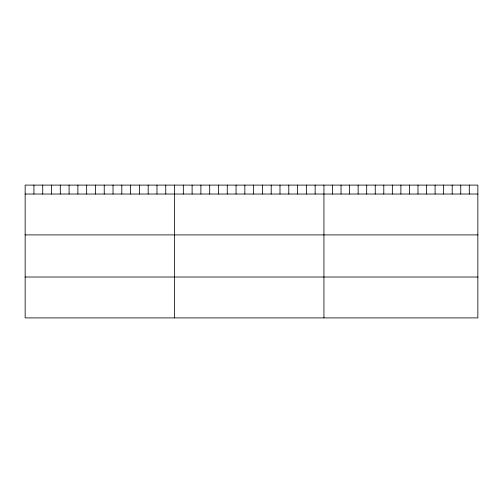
<?xml version="1.0" encoding="UTF-8"?>
<svg xmlns="http://www.w3.org/2000/svg" width="503" height="503" viewBox="0 0 503 503"><rect width="100%" height="100%" fill="white"/><g stroke="black" fill="none" stroke-linecap="round" stroke-linejoin="round"><path stroke-width="0.75" d="M477.85 194.026L477.85 317.902L25.15 317.902L25.15 185.098L477.85 185.098L477.85 194.026L25.15 194.026M25.15 234.901L477.85 234.901M25.15 277.021L477.85 277.021M469.299 185.098L469.299 194.026M460.748 185.098L460.748 194.026M452.197 185.098L452.197 194.026M443.646 185.098L443.646 194.026M435.095 185.098L435.095 194.026M426.544 185.098L426.544 194.026M417.993 185.098L417.993 194.026M409.442 185.098L409.442 194.026M400.891 185.098L400.891 194.026M392.34 185.098L392.34 194.026M383.789 185.098L383.789 194.026M375.238 185.098L375.238 194.026M366.687 185.098L366.687 194.026M358.136 185.098L358.136 194.026M349.585 185.098L349.585 194.026M341.034 185.098L341.034 194.026M332.483 185.098L332.483 194.026M323.932 185.098L323.932 317.902M315.142 185.098L315.142 194.026M306.358 185.098L306.358 194.026M297.569 185.098L297.569 194.026M288.779 185.098L288.779 194.026M279.995 185.098L279.995 194.026M271.205 185.098L271.205 194.026M262.415 185.098L262.415 194.026M253.631 185.098L253.631 194.026M244.842 185.098L244.842 194.026M236.058 185.098L236.058 194.026M227.268 185.098L227.268 194.026M218.478 185.098L218.478 194.026M209.694 185.098L209.694 194.026M200.904 185.098L200.904 194.026M192.115 185.098L192.115 194.026M183.331 185.098L183.331 194.026M174.541 185.098L174.541 317.902M165.751 185.098L165.751 194.026M156.967 185.098L156.967 194.026M148.178 185.098L148.178 194.026M139.388 185.098L139.388 194.026M130.604 185.098L130.604 194.026M121.814 185.098L121.814 194.026M113.024 185.098L113.024 194.026M104.24 185.098L104.24 194.026M95.451 185.098L95.451 194.026M86.667 185.098L86.667 194.026M77.877 185.098L77.877 194.026M69.087 185.098L69.087 194.026M60.303 185.098L60.303 194.026M51.513 185.098L51.513 194.026M42.724 185.098L42.724 194.026M33.94 185.098L33.94 194.026"/></g></svg>
